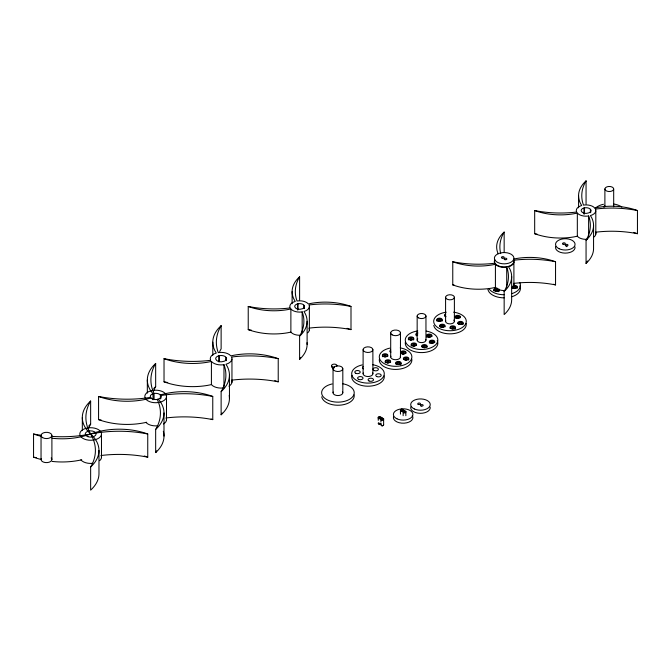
<?xml version="1.0" encoding="UTF-8"?>
<svg xmlns="http://www.w3.org/2000/svg" width="671" height="671" viewBox="0 0 671 671"><rect width="100%" height="100%" fill="white"/><g stroke="black" fill="none" stroke-linecap="round" stroke-linejoin="round"><path stroke-width="1.01" d="M382.814 425.716L381.933 426.001L382.067 425.464M378.243 420.323L378.243 417.219L379.585 416.439L383.619 418.771L383.627 424.869M379.585 417.991L380.927 417.219M382.269 417.991L380.927 418.771L380.927 421.874M383.619 418.771L382.269 419.543L378.243 417.219M400.47 412.9L400.47 409.796L401.812 409.025L405.838 411.348L405.854 415.676M401.812 410.577L403.154 409.796M404.496 410.577L403.154 411.348L403.137 415.676M405.838 411.348L404.496 412.128L400.47 409.796M583.929 208.027L583.116 208.295A4.89 2.818 0 0 0 581.212 210.895L582.16 212.246A4.89 2.818 0 0 0 586.664 213.344L589.004 212.799A4.89 2.818 0 0 0 590.916 210.199L589.96 208.849A4.89 2.818 0 0 0 585.464 207.75L583.929 208.027L583.929 214.074M297.479 303.938L296.666 304.206A4.89 2.818 0 0 0 294.762 306.798L295.71 308.157A4.89 2.818 0 0 0 300.214 309.256L302.554 308.702A4.89 2.818 0 0 0 304.466 306.11L303.51 304.751A4.89 2.818 0 0 0 299.014 303.653L297.479 303.938L297.479 309.977M218.763 355.865L217.857 356.158A5.427 3.137 0 0 0 215.735 359.044L216.792 360.553A5.427 3.137 0 0 0 221.791 361.77L224.399 361.166A5.427 3.137 0 0 0 226.513 358.272L225.456 356.771A5.427 3.137 0 0 0 220.457 355.546L218.763 355.865L218.763 361.904M160.386 398.943L160.386 394.917L164.596 393.818A53.101 30.656 0 0 1 212.766 396.452L212.766 419.618A88.027 50.82 0 0 0 165.93 417.983M155.664 363.489A53.101 30.656 0 0 0 151.092 391.302L153.005 393.726L154.078 393.466L153.03 391.076A88.027 50.82 0 0 1 155.664 363.489L155.664 386.655A88.027 50.82 0 0 0 153.399 391.126M587.36 260.977A79.22 45.737 0 0 1 586.06 263.376L586.06 240.218A79.22 45.737 0 0 0 589.264 217.865L588.618 215.953L587.913 216.087A9.771 5.645 0 0 1 578.679 214.242L577.328 213.059L573.755 213.772A47.792 27.595 0 0 1 534.678 210.543L534.678 233.709A79.22 45.737 0 0 0 537.161 234.179M587.075 239.321A9.771 5.645 0 0 1 578.679 237.408L577.328 236.226L573.755 236.93A47.792 27.595 0 0 1 534.678 233.709M513.81 259.065A9.771 5.645 0 0 0 500.633 252.933A9.771 5.645 0 0 0 498.025 262.587A9.771 5.645 0 0 0 513.81 259.065L516.469 258.52A47.792 27.595 0 0 1 555.546 261.74L555.546 284.907A79.22 45.737 0 0 0 516.829 283.061L513.516 283.43M511.654 276.578L511.654 299.744A47.792 27.595 0 0 1 504.156 314.573L504.156 291.415A79.22 45.737 0 0 0 507.36 269.063L506.714 267.15L506.009 267.284A9.771 5.645 0 0 1 496.775 265.439L495.416 264.257L491.843 264.97A47.792 27.595 0 0 1 452.766 261.74L452.766 284.907A79.22 45.737 0 0 0 454.426 285.225M300.507 357.685A79.22 45.737 0 0 1 299.61 359.287L299.61 336.121A79.22 45.737 0 0 0 302.814 313.768L302.168 311.856L301.464 311.998A9.771 5.645 0 0 1 292.229 310.153L290.879 308.97L287.297 309.675A47.792 27.595 0 0 1 248.228 306.454L248.228 329.62A79.22 45.737 0 0 0 251.55 330.233M505.171 290.518A9.771 5.645 0 0 1 496.775 288.605L495.416 287.423L491.843 288.127A47.792 27.595 0 0 1 452.766 284.907M300.625 335.232A9.771 5.645 0 0 1 292.229 333.319L290.879 332.128L287.297 332.841A47.792 27.595 0 0 1 248.228 329.62M222.118 413.017A88.027 50.82 0 0 1 221.128 414.787L221.128 391.629A88.027 50.82 0 0 0 224.684 366.785L223.971 364.663L223.183 364.814A10.862 6.274 0 0 1 212.925 362.768L211.415 361.451L207.448 362.239A53.101 30.656 0 0 1 164.026 358.658L164.026 381.824A88.027 50.82 0 0 0 167.725 382.504M223.971 387.83L223.183 387.981A10.862 6.274 0 0 1 212.925 385.934L211.415 384.617L207.448 385.406A53.101 30.656 0 0 1 164.026 381.824M160.386 394.917L160.839 395.538L164.991 394.934A88.027 50.82 0 0 1 212.766 396.452M513.516 260.264L516.829 259.895A79.22 45.737 0 0 1 555.546 261.74M231.529 380.18L235.202 379.769A88.027 50.82 0 0 1 278.222 381.824L278.222 358.658A53.101 30.656 0 0 0 234.808 355.076L230.832 355.865L229.331 354.556A10.862 6.274 0 0 0 219.065 352.501L218.285 352.652L217.563 350.53A88.027 50.82 0 0 1 221.128 325.695L221.128 348.861A88.027 50.82 0 0 0 219.685 351.529M586.06 204.043L586.06 180.876A79.22 45.737 0 0 0 582.856 203.229L583.502 205.141L584.206 205.007A9.771 5.645 0 0 1 593.449 206.853L594.8 208.035L598.373 207.322A47.792 27.595 0 0 1 637.45 210.543L637.45 233.709A79.22 45.737 0 0 0 598.733 231.864L595.42 232.233L595.655 232.644A9.771 5.645 0 0 1 594.162 236.871M613.688 188.996A4.395 2.541 0 0 1 607.087 191.193A4.395 2.541 0 0 1 607.087 186.798A4.395 2.541 0 0 1 613.688 188.996L613.688 206.769M604.89 188.996L604.89 206.769M595.814 210.946L595.814 234.112M593.558 225.381L593.558 248.547A47.792 27.595 0 0 1 586.06 263.376M590.665 209.654L590.665 212.673M590.421 209.318L590.421 212.338M588.618 215.953L588.618 236.091M584.516 207.884L584.516 213.932M578.57 195.714L578.57 207.8M577.328 213.059L577.328 236.226M513.902 262.143L513.902 285.309M506.714 267.15L506.714 287.289M498.176 253.797A47.792 27.595 0 0 1 504.156 232.074L504.156 252.221M495.416 264.257L495.416 287.423M454.384 297.287A4.395 2.541 0 0 1 447.783 299.484A4.395 2.541 0 0 1 447.783 295.089A4.395 2.541 0 0 1 454.384 297.287L454.384 321.334M445.586 297.287L445.586 321.334M425.959 316.033L425.959 340.088M417.161 316.033L417.161 340.088M400.47 332.858L400.47 356.913M400.453 410.577L400.453 414.124M390.698 332.858L390.698 356.913M372.883 349.658A4.89 2.818 0 0 1 365.552 352.099A4.89 2.818 0 0 1 365.552 347.217A4.89 2.818 0 0 1 372.883 349.658L372.883 373.705M363.103 349.658L363.103 373.705M299.61 299.954L299.61 276.788A79.22 45.737 0 0 0 296.406 299.14L297.052 301.053L297.756 300.91A9.771 5.645 0 0 1 306.999 302.755L308.35 303.938L311.923 303.233A47.792 27.595 0 0 1 351 306.454L351 329.62A79.22 45.737 0 0 0 312.283 327.767L308.97 328.144L309.205 328.547A9.771 5.645 0 0 1 307.712 332.782M342.814 368.689A4.89 2.818 0 0 1 335.483 371.138A4.89 2.818 0 0 1 335.483 366.249A4.89 2.818 0 0 1 342.814 368.689L342.814 392.745M333.042 368.689L333.042 392.745M309.365 306.857L309.365 330.023M307.108 321.292L307.108 344.449M304.215 305.565L304.215 308.585M303.971 305.221L303.971 308.249M302.168 311.856L302.168 332.002M298.067 303.795L298.067 309.834M292.12 291.617L292.12 303.703M290.879 308.97L290.879 332.128M231.956 359.102L231.956 382.269M229.457 375.139L229.457 398.306M226.244 357.668L226.244 360.696M225.976 357.291L225.976 360.319M223.971 364.663L223.971 386.823M219.409 355.705L219.409 361.753M212.799 342.176L212.799 355.269M211.415 361.451L211.415 384.617M166.5 396.897A10.862 6.274 0 0 1 149.583 401.652A10.862 6.274 0 0 1 150.916 390.816A10.862 6.274 0 0 1 166.5 396.897L166.5 420.063M163.992 412.933L163.992 436.1M160.839 395.538L160.839 398.566M155.664 429.423A53.101 30.656 0 0 0 160.235 401.61L158.331 399.178L157.249 399.438L158.297 401.837A88.027 50.82 0 0 1 155.664 429.423L155.664 452.581A88.027 50.82 0 0 0 156.653 450.811M154.078 393.466L154.078 399.513M153.005 393.726L153.005 399.773M52.43 436.435A88.027 50.82 0 0 0 90.644 433.994A88.027 50.82 0 0 1 147.746 433.994L147.746 457.161A88.027 50.82 0 0 0 100.918 455.517M147.335 379.971L147.335 393.063M101.48 434.439A10.862 6.274 0 0 1 84.563 439.186A10.862 6.274 0 0 1 85.896 428.358A10.862 6.274 0 0 1 101.48 434.439L101.48 457.605M98.972 450.476L98.972 473.642A53.101 30.656 0 0 1 90.644 490.124L90.644 466.957A53.101 30.656 0 0 0 90.644 433.994A53.101 30.656 0 0 1 90.644 401.032L90.644 424.189A88.027 50.82 0 0 0 88.379 428.668M98.57 396.452A53.101 30.656 0 0 0 146.731 399.094L150.941 397.995L150.497 397.366L146.345 397.978A88.027 50.82 0 0 1 98.57 396.452L98.57 419.618A88.027 50.82 0 0 0 101.338 420.138M82.323 417.513L82.323 430.606M51.902 435.445L51.902 459.501M41.04 435.445L41.04 459.501M40.981 435.253A88.027 50.82 0 0 1 33.55 433.994L33.55 457.161A53.101 30.656 0 0 0 41.552 459.576M595.051 208.471A16.289 9.402 0 0 1 603.481 204.261M613.94 204.034A16.289 9.402 0 0 1 621.832 207.045M604.395 206.869A2.718 1.568 0 0 1 604.915 206.593M603.774 207.129A2.718 1.568 0 0 1 604.915 205.703M534.678 210.543A79.22 45.737 0 0 0 573.395 212.397L576.699 212.028L576.464 211.617A9.771 5.645 0 0 1 579.66 206.282L581.707 205.502L580.482 203.439A47.792 27.595 0 0 1 586.06 180.876M586.06 240.218A47.792 27.595 0 0 0 591.646 217.656L590.413 215.592L592.468 214.812A9.771 5.645 0 0 0 595.655 209.478L595.42 209.067L598.733 208.698A79.22 45.737 0 0 1 637.45 210.543M633.525 232.418A47.792 27.595 0 0 1 637.45 233.709M575.013 246.869A9.771 5.645 0 0 1 565.066 253.11A9.771 5.645 0 0 1 555.638 246.601M566.29 246.601A1.359 0.78 0 0 1 566.995 246.601M513.877 260.7A9.771 5.645 0 0 1 503.921 266.941A9.771 5.645 0 0 1 494.502 260.432M452.766 261.74A79.22 45.737 0 0 0 491.491 263.594L494.795 263.225L494.561 262.814A9.771 5.645 0 0 1 494.921 259.903M504.156 291.415A47.792 27.595 0 0 0 509.742 268.853L508.509 266.79L510.564 266.01A9.771 5.645 0 0 0 513.751 260.675M513.751 283.841A9.771 5.645 0 0 1 512.25 288.069M500.725 253.596A79.22 45.737 0 0 1 504.156 232.074M553.609 284.236A47.792 27.595 0 0 1 555.546 284.907M519.824 285.88A16.289 9.402 0 0 1 511.906 296.725M504.131 297.857A16.289 9.402 0 0 1 487.951 289.419M519.824 282.776A16.289 9.402 0 0 1 511.906 293.621M504.131 294.754A16.289 9.402 0 0 1 488.941 288.706M512.183 287.196A2.718 1.568 0 0 1 512.569 286.853M513.089 286.576A2.718 1.568 0 0 1 516.1 286.542A2.718 1.568 0 0 1 517.324 288.127M513.089 285.695A2.718 1.568 0 0 1 516.997 286.19A2.718 1.568 0 0 1 515.798 288.396A2.718 1.568 0 0 1 512.099 287.515M504.265 291.55A2.718 1.568 0 0 1 504.886 290.4M498.939 291.331A2.718 1.568 0 0 1 498.561 291.675M493.772 290.811A2.718 1.568 0 0 1 496.59 289.109A2.718 1.568 0 0 1 499.149 290.946M499.182 289.646A2.718 1.568 0 0 1 496.246 291.348A2.718 1.568 0 0 1 493.856 289.377A2.718 1.568 0 0 1 497.622 288.362M498.704 288.882A2.718 1.568 0 0 1 499.031 289.243M430.178 407.079A9.771 5.645 0 0 1 420.231 413.319A9.771 5.645 0 0 1 410.811 406.811M466.186 323.472A16.289 9.402 0 0 1 451.65 333.797A16.289 9.402 0 0 1 433.776 325.401M453.604 312.166A16.289 9.402 0 0 1 463.468 326.609A16.289 9.402 0 0 1 436.578 326.685A16.289 9.402 0 0 1 446.207 312.191M454.988 317.517A2.718 1.568 0 0 1 457.773 316.226A2.718 1.568 0 0 1 460.365 317.651M457.798 323.573A2.718 1.568 0 0 1 461.287 322.348A2.718 1.568 0 0 1 462.931 324.504M455.257 328.941A2.718 1.568 0 0 1 454.879 329.285M450.09 328.421A2.718 1.568 0 0 1 452.908 326.71A2.718 1.568 0 0 1 455.466 328.547M439.631 326.383A2.718 1.568 0 0 1 442.776 325.116A2.718 1.568 0 0 1 444.982 326.928M436.947 321.141A2.718 1.568 0 0 1 439.606 319.035A2.718 1.568 0 0 1 441.954 321.258M444.496 315.898A2.718 1.568 0 0 1 445.611 314.884M446.03 316.704A2.718 1.568 0 0 1 445.611 313.994M453.789 320.067A4.395 2.541 0 0 1 450.56 323.858A4.395 2.541 0 0 1 445.737 320.679M425.808 339.425A4.395 2.541 0 0 1 420.985 342.604A4.395 2.541 0 0 1 417.748 338.813M437.224 340.608A16.289 9.402 0 0 1 422.52 352.577A16.289 9.402 0 0 1 405.477 341.698M426.211 331.071A16.289 9.402 0 0 1 434.632 345.691A16.289 9.402 0 0 1 407.96 345.263A16.289 9.402 0 0 1 417.79 330.937M426.689 337.077A2.718 1.568 0 0 1 428.643 335.005A2.718 1.568 0 0 1 431.939 336.397M429.499 343.133A2.718 1.568 0 0 1 431.453 341.061A2.718 1.568 0 0 1 434.749 342.453M421.69 346.756A2.718 1.568 0 0 1 424.835 345.481A2.718 1.568 0 0 1 427.041 347.301M411.331 345.942A2.718 1.568 0 0 1 413.286 343.871A2.718 1.568 0 0 1 416.582 345.263M413.739 339.618A2.718 1.568 0 0 1 413.529 340.012M408.522 339.887A2.718 1.568 0 0 1 410.476 337.815A2.718 1.568 0 0 1 413.772 339.207M417.697 335.081A1.082 0.629 0 0 1 417.697 334.754M416.523 335.819A2.718 1.568 0 0 1 416.196 335.45M416.045 335.055A2.718 1.568 0 0 1 417.815 333.445M417.605 335.45A2.718 1.568 0 0 1 416.037 333.965A2.718 1.568 0 0 1 417.815 332.556M248.228 306.454A79.22 45.737 0 0 0 286.945 308.308L290.249 307.93L290.015 307.528A9.771 5.645 0 0 1 293.21 302.193L295.257 301.413L294.032 299.35A47.792 27.595 0 0 1 299.61 276.788M307.008 342.713A47.792 27.595 0 0 1 299.61 359.287M299.61 336.121A47.792 27.595 0 0 0 305.196 313.558L303.963 311.495L306.018 310.715A9.771 5.645 0 0 0 309.205 305.38L308.97 304.978L312.283 304.6A79.22 45.737 0 0 1 351 306.454M347.075 328.32A47.792 27.595 0 0 1 351 329.62M153.751 388.526A53.101 30.656 0 0 1 155.664 386.655M146.731 422.26A53.101 30.656 0 0 1 98.57 419.618M166.324 418.427A10.862 6.274 0 0 1 163.464 423.98M157.727 425.775A10.862 6.274 0 0 1 145.901 422.361M51.172 457.932A5.427 3.137 0 0 1 47.18 462.604A5.427 3.137 0 0 1 41.225 458.687M101.313 455.97A10.862 6.274 0 0 1 99.644 460.667M92.707 463.317A10.862 6.274 0 0 1 80.881 459.895M163.33 431.285A53.101 30.656 0 0 1 155.664 452.581M211.046 419.014A53.101 30.656 0 0 1 212.766 419.618M88.731 426.068A53.101 30.656 0 0 1 90.644 424.189M90.644 401.032A88.027 50.82 0 0 0 90.644 433.994A88.027 50.82 0 0 1 90.644 466.957M52.112 438.255A53.101 30.656 0 0 0 90.644 433.994A53.101 30.656 0 0 1 147.746 433.994M41.552 436.41A53.101 30.656 0 0 1 33.55 433.994M36.318 457.672A88.027 50.82 0 0 1 33.55 457.161M81.719 459.794A53.101 30.656 0 0 1 52.112 461.422M144.273 455.986A53.101 30.656 0 0 1 147.746 457.161M164.026 358.658A88.027 50.82 0 0 0 207.045 360.713L210.728 360.302L210.468 359.849A10.862 6.274 0 0 1 214.015 353.927L216.288 353.055L214.921 350.765A53.101 30.656 0 0 1 221.128 325.695M229.214 395.412A53.101 30.656 0 0 1 221.128 414.787M221.128 391.629A53.101 30.656 0 0 0 227.326 366.559L225.968 364.269L228.241 363.397A10.862 6.274 0 0 0 231.789 357.475L231.529 357.022L235.202 356.603A88.027 50.82 0 0 1 278.222 358.658M231.789 380.633A10.862 6.274 0 0 1 228.928 386.186M274.758 380.65A53.101 30.656 0 0 1 278.222 381.824M383.443 424.475A1.359 0.78 0 0 1 382.948 425.548A1.359 0.78 0 0 1 381.094 425.255A1.359 0.78 0 0 1 381.589 424.189M380.893 423.116A1.359 0.78 0 0 1 380.046 424.055A1.359 0.78 0 0 1 378.352 423.644A1.359 0.78 0 0 1 378.905 422.638M412.271 415.525A9.771 5.645 0 0 1 404.194 423.166A9.771 5.645 0 0 1 393.5 416.683M411.784 359.052A16.289 9.402 0 0 1 395.831 369.419A16.289 9.402 0 0 1 379.333 359.337M400.243 347.897A16.289 9.402 0 0 1 409.067 362.189A16.289 9.402 0 0 1 382.814 362.751A16.289 9.402 0 0 1 389.776 348.123M400.587 353.097A2.718 1.568 0 0 1 403.38 351.797A2.718 1.568 0 0 1 405.963 353.223M403.397 359.153A2.718 1.568 0 0 1 406.886 357.928A2.718 1.568 0 0 1 408.53 360.084M400.855 364.512A2.718 1.568 0 0 1 400.478 364.865M395.689 363.992A2.718 1.568 0 0 1 398.507 362.29A2.718 1.568 0 0 1 401.065 364.127M385.355 362.768A2.718 1.568 0 0 1 387.662 360.671A2.718 1.568 0 0 1 390.581 362.499M382.545 356.712A2.718 1.568 0 0 1 384.852 354.615A2.718 1.568 0 0 1 387.771 356.444M390.069 351.881A2.718 1.568 0 0 1 390.69 350.74M391.025 352.057A2.718 1.568 0 0 1 390.69 349.851M400.302 356.184A4.89 2.818 0 0 1 395.58 359.731A4.89 2.818 0 0 1 390.866 356.184M363.439 368.857A2.718 1.568 0 0 1 363.103 366.643M384.198 375.844A16.289 9.402 0 0 1 367.532 386.211A16.289 9.402 0 0 1 351.906 375.324M372.648 364.697A16.289 9.402 0 0 1 381.48 378.981A16.289 9.402 0 0 1 355.227 379.551A16.289 9.402 0 0 1 362.181 364.923M372.715 372.975A4.89 2.818 0 0 1 367.993 376.532A4.89 2.818 0 0 1 363.271 372.975M333.789 368.127A2.718 1.568 0 0 1 331.801 365.921M336.481 365.678A2.718 1.568 0 0 1 336.808 366.047M334.502 367.255A2.718 1.568 0 0 1 331.541 365.695A2.718 1.568 0 0 1 334.493 364.135A2.718 1.568 0 0 1 336.934 365.963M333.21 368.639A1.082 0.629 0 0 1 333.713 368.253M354.129 394.884A16.289 9.402 0 0 1 339.593 405.2A16.289 9.402 0 0 1 321.719 396.813M342.579 383.728A16.289 9.402 0 0 1 351.411 398.02A16.289 9.402 0 0 1 325.158 398.582A16.289 9.402 0 0 1 332.12 383.955M342.646 392.015A4.89 2.818 0 0 1 337.924 395.563A4.89 2.818 0 0 1 333.202 392.015M379.048 417.949L380.121 418.041L379.048 417.949M379.048 424.156L380.121 424.248L379.048 424.156M381.732 419.501L382.805 419.593L381.732 419.501M401.275 410.526L402.348 410.618L401.275 410.526M403.959 412.078L405.032 412.17L404.001 412.002M559.161 248.756A9.771 5.645 0 0 0 574.955 245.234A9.771 5.645 0 0 0 561.778 239.102A9.771 5.645 0 0 0 559.161 248.756M562.994 244.143A1.359 0.78 0 0 0 565.267 243.791A1.359 0.78 0 0 0 563.598 242.835A1.359 0.78 0 0 0 562.994 244.143M565.963 245.821A1.359 0.78 0 0 0 568.002 245.141A1.359 0.78 0 0 0 565.963 244.462A1.359 0.78 0 0 0 565.963 245.821M502.134 258.1A1.359 0.78 0 0 0 504.173 257.421A1.359 0.78 0 0 0 502.134 256.741A1.359 0.78 0 0 0 502.134 258.1M504.818 259.652A1.359 0.78 0 0 0 506.857 258.972A1.359 0.78 0 0 0 504.818 258.293A1.359 0.78 0 0 0 504.818 259.652M513.877 288.304A1.082 0.629 0 0 0 515.697 288.027A1.082 0.629 0 0 0 514.363 287.255A1.082 0.629 0 0 0 513.877 288.304M495.936 291.214A1.082 0.629 0 0 0 497.563 290.669A1.082 0.629 0 0 0 495.936 290.132A1.082 0.629 0 0 0 495.936 291.214M414.334 408.966A9.771 5.645 0 0 0 430.119 405.443A9.771 5.645 0 0 0 416.943 399.312A9.771 5.645 0 0 0 414.334 408.966M418.159 404.353A1.359 0.78 0 0 0 420.432 404.001A1.359 0.78 0 0 0 418.771 403.045A1.359 0.78 0 0 0 418.159 404.353M421.128 406.03A1.359 0.78 0 0 0 423.166 405.351A1.359 0.78 0 0 0 421.128 404.672A1.359 0.78 0 0 0 421.128 406.03M456.892 318.23A1.082 0.629 0 0 0 458.712 317.953A1.082 0.629 0 0 0 457.379 317.182A1.082 0.629 0 0 0 456.892 318.23M455.919 318.104A2.718 1.568 0 0 0 460.34 317.173A2.718 1.568 0 0 0 456.733 315.429A2.718 1.568 0 0 0 455.919 318.104M459.702 324.286A1.082 0.629 0 0 0 461.522 324.009A1.082 0.629 0 0 0 460.189 323.237A1.082 0.629 0 0 0 459.702 324.286M458.729 324.16A2.718 1.568 0 0 0 463.149 323.229A2.718 1.568 0 0 0 459.543 321.484A2.718 1.568 0 0 0 458.729 324.16M452.028 328.723A1.082 0.629 0 0 0 453.839 328.438A1.082 0.629 0 0 0 452.514 327.674A1.082 0.629 0 0 0 452.028 328.723M451.055 328.597A2.718 1.568 0 0 0 455.466 327.666A2.718 1.568 0 0 0 451.86 325.921A2.718 1.568 0 0 0 451.055 328.597M441.535 327.104A1.082 0.629 0 0 0 443.355 326.819A1.082 0.629 0 0 0 442.021 326.047A1.082 0.629 0 0 0 441.535 327.104M440.562 326.97A2.718 1.568 0 0 0 444.982 326.039A2.718 1.568 0 0 0 441.375 324.294A2.718 1.568 0 0 0 440.562 326.97M438.725 321.04A1.082 0.629 0 0 0 440.545 320.763A1.082 0.629 0 0 0 439.211 319.992A1.082 0.629 0 0 0 438.725 321.04M437.752 320.914A2.718 1.568 0 0 0 442.164 319.983A2.718 1.568 0 0 0 438.566 318.239A2.718 1.568 0 0 0 437.752 320.914M418.444 317.828A4.395 2.541 0 0 0 425.808 316.687A4.395 2.541 0 0 0 420.423 313.583A4.395 2.541 0 0 0 418.444 317.828M428.467 336.985A1.082 0.629 0 0 0 430.287 336.699A1.082 0.629 0 0 0 428.954 335.928A1.082 0.629 0 0 0 428.467 336.985M427.494 336.85A2.718 1.568 0 0 0 431.914 335.919A2.718 1.568 0 0 0 428.308 334.175A2.718 1.568 0 0 0 427.494 336.85M431.277 343.04A1.082 0.629 0 0 0 433.097 342.755A1.082 0.629 0 0 0 431.763 341.992A1.082 0.629 0 0 0 431.277 343.04M430.304 342.906A2.718 1.568 0 0 0 434.724 341.975A2.718 1.568 0 0 0 431.118 340.231A2.718 1.568 0 0 0 430.304 342.906M423.602 347.469A1.082 0.629 0 0 0 425.414 347.192A1.082 0.629 0 0 0 424.089 346.421A1.082 0.629 0 0 0 423.602 347.469M422.629 347.343A2.718 1.568 0 0 0 427.041 346.412A2.718 1.568 0 0 0 423.435 344.668A2.718 1.568 0 0 0 422.629 347.343M413.11 345.85A1.082 0.629 0 0 0 414.93 345.565A1.082 0.629 0 0 0 413.596 344.802A1.082 0.629 0 0 0 413.11 345.85M412.137 345.716A2.718 1.568 0 0 0 416.557 344.785A2.718 1.568 0 0 0 412.95 343.049A2.718 1.568 0 0 0 412.137 345.716M410.526 339.895A1.082 0.629 0 0 0 412.153 339.35A1.082 0.629 0 0 0 410.526 338.805A1.082 0.629 0 0 0 410.526 339.895M409.327 339.66A2.718 1.568 0 0 0 413.739 338.729A2.718 1.568 0 0 0 410.14 336.993A2.718 1.568 0 0 0 409.327 339.66M152.325 398.926A5.427 3.137 0 0 0 161.04 396.888A5.427 3.137 0 0 0 153.625 393.55A5.427 3.137 0 0 0 152.325 398.926M42.634 437.66A5.427 3.137 0 0 0 51.717 436.259A5.427 3.137 0 0 0 45.066 432.418A5.427 3.137 0 0 0 42.634 437.66M87.935 436.704A5.427 3.137 0 0 0 96.079 433.994A5.427 3.137 0 0 0 87.935 431.277A5.427 3.137 0 0 0 87.935 436.704M403.539 412.682A1.359 0.78 0 0 0 405.812 412.329A1.359 0.78 0 0 0 404.143 411.373A1.359 0.78 0 0 0 403.539 412.682M381.589 420.222A1.359 0.78 0 0 0 383.627 419.543A1.359 0.78 0 0 0 381.589 418.872A1.359 0.78 0 0 0 381.589 420.222M400.847 411.13A1.359 0.78 0 0 0 403.12 410.778A1.359 0.78 0 0 0 401.459 409.822A1.359 0.78 0 0 0 400.847 411.13M378.62 418.553A1.359 0.78 0 0 0 380.893 418.201A1.359 0.78 0 0 0 379.232 417.236A1.359 0.78 0 0 0 378.62 418.553M397.022 418.847A9.771 5.645 0 0 0 412.808 415.324A9.771 5.645 0 0 0 399.631 409.193A9.771 5.645 0 0 0 397.022 418.847M402.491 353.81A1.082 0.629 0 0 0 404.311 353.525A1.082 0.629 0 0 0 402.977 352.761A1.082 0.629 0 0 0 402.491 353.81M401.518 353.684A2.718 1.568 0 0 0 405.938 352.753A2.718 1.568 0 0 0 402.332 351.008A2.718 1.568 0 0 0 401.518 353.684M405.527 359.966A1.082 0.629 0 0 0 407.154 359.421A1.082 0.629 0 0 0 405.527 358.876A1.082 0.629 0 0 0 405.527 359.966M404.328 359.74A2.718 1.568 0 0 0 408.748 358.809A2.718 1.568 0 0 0 405.141 357.064A2.718 1.568 0 0 0 404.328 359.74M397.626 364.294A1.082 0.629 0 0 0 399.446 364.017A1.082 0.629 0 0 0 398.113 363.246A1.082 0.629 0 0 0 397.626 364.294M396.653 364.168A2.718 1.568 0 0 0 401.065 363.237A2.718 1.568 0 0 0 397.458 361.493A2.718 1.568 0 0 0 396.653 364.168M387.36 362.776A1.082 0.629 0 0 0 388.987 362.231A1.082 0.629 0 0 0 387.36 361.686A1.082 0.629 0 0 0 387.36 362.776M386.16 362.55A2.718 1.568 0 0 0 390.581 361.619A2.718 1.568 0 0 0 386.974 359.874A2.718 1.568 0 0 0 386.16 362.55M384.324 356.62A1.082 0.629 0 0 0 386.144 356.335A1.082 0.629 0 0 0 384.81 355.571A1.082 0.629 0 0 0 384.324 356.62M383.351 356.494A2.718 1.568 0 0 0 387.771 355.563A2.718 1.568 0 0 0 384.164 353.818A2.718 1.568 0 0 0 383.351 356.494M392.124 334.854A4.89 2.818 0 0 0 400.302 333.588A4.89 2.818 0 0 0 394.322 330.132A4.89 2.818 0 0 0 392.124 334.854M355.764 373.286A2.718 1.568 0 0 0 360.176 372.355A2.718 1.568 0 0 0 356.569 370.61A2.718 1.568 0 0 0 355.764 373.286M373.932 370.476A2.718 1.568 0 0 0 378.343 369.545A2.718 1.568 0 0 0 374.737 367.8A2.718 1.568 0 0 0 373.932 370.476M376.741 376.532A2.718 1.568 0 0 0 381.153 375.601A2.718 1.568 0 0 0 377.547 373.856A2.718 1.568 0 0 0 376.741 376.532M369.058 380.969A2.718 1.568 0 0 0 373.479 380.038A2.718 1.568 0 0 0 369.872 378.293A2.718 1.568 0 0 0 369.058 380.969M358.574 379.341A2.718 1.568 0 0 0 362.986 378.41A2.718 1.568 0 0 0 359.379 376.666A2.718 1.568 0 0 0 358.574 379.341"/></g></svg>
